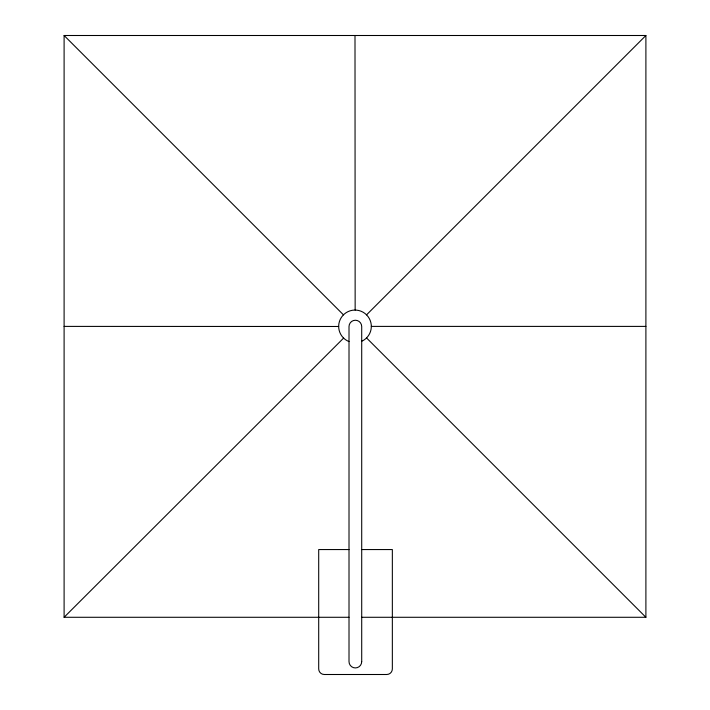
<?xml version="1.0" encoding="UTF-8"?>
<svg xmlns="http://www.w3.org/2000/svg" width="710" height="710" viewBox="0 0 710 710"><rect width="100%" height="100%" fill="white"/><g stroke="black" fill="none" stroke-linecap="round" stroke-linejoin="round"><path stroke-width="1.06" d="M343.454 314.849L64.104 35.5L64.104 617.283L349.009 617.283M64.104 617.283L343.613 338.084M349.009 341.581A16.321 16.321 0 0 1 341.35 317.441A16.321 16.321 0 0 1 366.546 314.849L645.896 35.5L645.896 617.283L361.709 617.283M64.104 35.5L645.896 35.5M64.104 326.396L338.679 326.485M371.321 326.396L645.896 326.396M349.009 549.558L318.701 549.558L318.701 668.9A5.6 5.6 0 0 0 324.301 674.5L386.746 674.5A5.6 5.6 0 0 0 392.346 668.9L392.346 549.558L361.709 549.558M355.151 310.066L355 35.5M366.546 337.933L645.896 617.283M366.546 314.849L366.733 315.045A16.321 16.321 0 0 1 361.709 341.279M361.709 661.587L361.709 326.591A6.346 6.346 0 0 0 355.355 320.245A6.346 6.346 0 0 0 349.009 326.591L349.009 661.587A6.346 6.346 0 0 0 355.355 667.933A6.346 6.346 0 0 0 361.709 661.587"/></g></svg>
